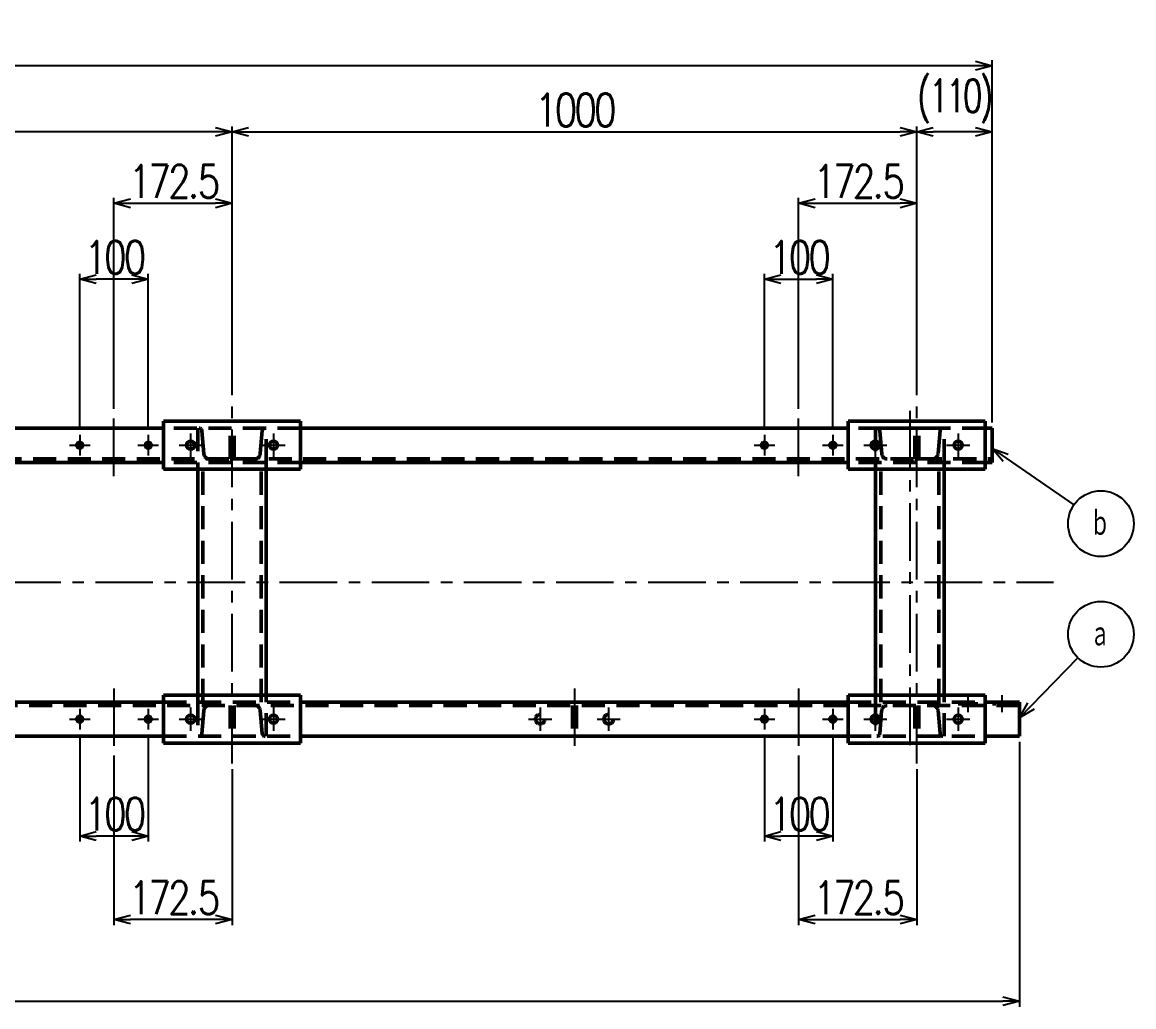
# Model space of a CAD drawing. Header units: millimetres. Extents: x -527 to 6375, y -3679 to 2790.
# Drawn here: x 2753 to 4377, y 1353 to 2790 of the extents above; entities that cross this region are included whole.
import ezdxf

# ---------------------------------------------------------------- set-up
doc = ezdxf.new("R2010")
doc.units = ezdxf.units.MM
doc.header["$LTSCALE"] = 2.648819
doc.linetypes.add('CENTER', pattern=[50.8, 31.75, -6.35, 6.35, -6.35])
doc.linetypes.add('DASHED', pattern=[19.05, 12.7, -6.35])
doc.layers.add('NoLayerName_001', color=7, linetype='Continuous')
doc.styles.get("Standard").update_dxf_attribs({"font": 'txt', "bigfont": 'extfont2'})
doc.dimstyles.get("Standard").update_dxf_attribs({"dimtxt": 2.5, "dimasz": 2.5, "dimexe": 1.25, "dimexo": 0.625, "dimtad": 1, "dimdec": 3, "dimzin": 0, "dimdsep": 46, "dimtxsty": 'Standard', "dimcen": 2.5, "dimadec": 0, "dimazin": 0, "dimtfac": 0.75, "dimtdec": 3, "dimtmove": 0, "dimatfit": 3, "dimfxl": 1, "dimarcsym": 0})

# ---------------------------------------------------------------- blocks, each defined once
blk = doc.blocks.new('_OPEN30')
at = {"color": 0, "linetype": 'ByBlock', "lineweight": -2}
for p, q in [((-1, 0.267949), (0, 0)), ((0, 0), (-1, -0.267949)), ((0, 0), (-1, 0))]:
    blk.add_line(p, q, dxfattribs=at)
blk = doc.blocks.new('*D286')
at = {"layer": 'Defpoints', "color": 0}
for p in [(3937.5, 2415.1), (3837.5, 2187.7), (3937.5, 2187.7)]:
    blk.add_point(p, dxfattribs=at)
at = {"layer": 'NoLayerName_001', "color": 0, "linetype": 'Continuous', "lineweight": 25}
for p, q in [((3837.5, 2195.7), (3837.5, 2423.1)), ((3937.5, 2195.7), (3937.5, 2423.1)), ((3861.5, 2415.1), (3913.5, 2415.1))]:
    blk.add_line(p, q, dxfattribs=at)
at = {"layer": 'NoLayerName_001', "color": 0, "lineweight": 25, "xscale": 24, "yscale": 24, "zscale": 24, "rotation": 180}
blk.add_blockref('_OPEN30', (3837.5, 2415.1), dxfattribs=at)
at = {"layer": 'NoLayerName_001', "color": 0, "lineweight": 25, "xscale": 24, "yscale": 24, "zscale": 24}
blk.add_blockref('_OPEN30', (3937.5, 2415.1), dxfattribs=at)
at = {"layer": 'NoLayerName_001', "color": 2, "lineweight": 50, "insert": (3887.5, 2447.1), "char_height": 48, "attachment_point": 5}
blk.add_mtext('\\W0.8000;\\T0.8750;100', dxfattribs=at)
blk = doc.blocks.new('*D287')
at = {"layer": 'Defpoints', "color": 0}
for p in [(2837.5, 2415.1), (2837.5, 2187.7), (2937.5, 2187.7)]:
    blk.add_point(p, dxfattribs=at)
at = {"layer": 'NoLayerName_001', "color": 0, "linetype": 'Continuous', "lineweight": 25}
for p, q in [((2837.5, 2195.7), (2837.5, 2423.1)), ((2937.5, 2195.7), (2937.5, 2423.1)), ((2913.5, 2415.1), (2861.5, 2415.1))]:
    blk.add_line(p, q, dxfattribs=at)
at = {"layer": 'NoLayerName_001', "color": 0, "lineweight": 25, "xscale": 24, "yscale": 24, "zscale": 24, "rotation": 180}
blk.add_blockref('_OPEN30', (2837.5, 2415.1), dxfattribs=at)
at = {"layer": 'NoLayerName_001', "color": 0, "lineweight": 25, "xscale": 24, "yscale": 24, "zscale": 24}
blk.add_blockref('_OPEN30', (2937.5, 2415.1), dxfattribs=at)
at = {"layer": 'NoLayerName_001', "color": 2, "lineweight": 50, "insert": (2887.5, 2447.1), "char_height": 48, "attachment_point": 5}
blk.add_mtext('\\W0.8000;\\T0.8750;100', dxfattribs=at)
blk = doc.blocks.new('*D291')
at = {"layer": 'Defpoints', "color": 0}
for p in [(3060, 2526), (3060, 2237.7), (2887.5, 2217.7)]:
    blk.add_point(p, dxfattribs=at)
at = {"layer": 'NoLayerName_001', "color": 0, "linetype": 'Continuous', "lineweight": 25}
for p, q in [((2887.5, 2225.7), (2887.5, 2534)), ((3060, 2245.7), (3060, 2534)), ((2911.5, 2526), (3036, 2526))]:
    blk.add_line(p, q, dxfattribs=at)
at = {"layer": 'NoLayerName_001', "color": 0, "lineweight": 25, "xscale": 24, "yscale": 24, "zscale": 24, "rotation": 180}
blk.add_blockref('_OPEN30', (2887.5, 2526), dxfattribs=at)
at = {"layer": 'NoLayerName_001', "color": 0, "lineweight": 25, "xscale": 24, "yscale": 24, "zscale": 24}
blk.add_blockref('_OPEN30', (3060, 2526), dxfattribs=at)
at = {"layer": 'NoLayerName_001', "color": 2, "lineweight": 50, "insert": (2973.8, 2558), "char_height": 48, "attachment_point": 5}
blk.add_mtext('\\W0.8000;\\T0.8750;172.5', dxfattribs=at)
blk = doc.blocks.new('*D297')
at = {"layer": 'Defpoints', "color": 0}
for p in [(2837.5, 1757.7), (2937.5, 1757.7), (2837.5, 1602)]:
    blk.add_point(p, dxfattribs=at)
at = {"layer": 'NoLayerName_001', "color": 0, "linetype": 'Continuous', "lineweight": 25}
for p, q in [((2837.5, 1749.7), (2837.5, 1594)), ((2937.5, 1749.7), (2937.5, 1594)), ((2913.5, 1602), (2861.5, 1602))]:
    blk.add_line(p, q, dxfattribs=at)
at = {"layer": 'NoLayerName_001', "color": 0, "lineweight": 25, "xscale": 24, "yscale": 24, "zscale": 24, "rotation": 180}
blk.add_blockref('_OPEN30', (2837.5, 1602), dxfattribs=at)
at = {"layer": 'NoLayerName_001', "color": 0, "lineweight": 25, "xscale": 24, "yscale": 24, "zscale": 24}
blk.add_blockref('_OPEN30', (2937.5, 1602), dxfattribs=at)
at = {"layer": 'NoLayerName_001', "color": 2, "lineweight": 50, "insert": (2887.5, 1634), "char_height": 48, "attachment_point": 5}
blk.add_mtext('\\W0.8000;\\T0.8750;100', dxfattribs=at)
blk = doc.blocks.new('*D298')
at = {"layer": 'Defpoints', "color": 0}
for p in [(3837.5, 1757.7), (3937.5, 1757.7), (3837.5, 1602)]:
    blk.add_point(p, dxfattribs=at)
at = {"layer": 'NoLayerName_001', "color": 0, "linetype": 'Continuous', "lineweight": 25}
for p, q in [((3837.5, 1749.7), (3837.5, 1594)), ((3937.5, 1749.7), (3937.5, 1594)), ((3913.5, 1602), (3861.5, 1602))]:
    blk.add_line(p, q, dxfattribs=at)
at = {"layer": 'NoLayerName_001', "color": 0, "lineweight": 25, "xscale": 24, "yscale": 24, "zscale": 24, "rotation": 180}
blk.add_blockref('_OPEN30', (3837.5, 1602), dxfattribs=at)
at = {"layer": 'NoLayerName_001', "color": 0, "lineweight": 25, "xscale": 24, "yscale": 24, "zscale": 24}
blk.add_blockref('_OPEN30', (3937.5, 1602), dxfattribs=at)
at = {"layer": 'NoLayerName_001', "color": 2, "lineweight": 50, "insert": (3887.5, 1634), "char_height": 48, "attachment_point": 5}
blk.add_mtext('\\W0.8000;\\T0.8750;100', dxfattribs=at)
blk = doc.blocks.new('*D299')
at = {"layer": 'Defpoints', "color": 0}
for p in [(3887.5, 1727.7), (4060, 1707.7), (4060, 1480)]:
    blk.add_point(p, dxfattribs=at)
at = {"layer": 'NoLayerName_001', "color": 0, "linetype": 'Continuous', "lineweight": 25}
for p, q in [((3887.5, 1719.7), (3887.5, 1472)), ((4060, 1699.7), (4060, 1472)), ((3911.5, 1480), (4036, 1480))]:
    blk.add_line(p, q, dxfattribs=at)
at = {"layer": 'NoLayerName_001', "color": 0, "lineweight": 25, "xscale": 24, "yscale": 24, "zscale": 24, "rotation": 180}
blk.add_blockref('_OPEN30', (3887.5, 1480), dxfattribs=at)
at = {"layer": 'NoLayerName_001', "color": 0, "lineweight": 25, "xscale": 24, "yscale": 24, "zscale": 24}
blk.add_blockref('_OPEN30', (4060, 1480), dxfattribs=at)
at = {"layer": 'NoLayerName_001', "color": 2, "lineweight": 50, "insert": (3973.8, 1512), "char_height": 48, "attachment_point": 5}
blk.add_mtext('\\W0.8000;\\T0.8750;172.5', dxfattribs=at)
blk = doc.blocks.new('*D300')
at = {"layer": 'Defpoints', "color": 0}
for p in [(2887.5, 1727.7), (3060, 1707.7), (2887.5, 1480)]:
    blk.add_point(p, dxfattribs=at)
at = {"layer": 'NoLayerName_001', "color": 0, "linetype": 'Continuous', "lineweight": 25}
for p, q in [((2887.5, 1719.7), (2887.5, 1472)), ((3060, 1699.7), (3060, 1472)), ((3036, 1480), (2911.5, 1480))]:
    blk.add_line(p, q, dxfattribs=at)
at = {"layer": 'NoLayerName_001', "color": 0, "lineweight": 25, "xscale": 24, "yscale": 24, "zscale": 24, "rotation": 180}
blk.add_blockref('_OPEN30', (2887.5, 1480), dxfattribs=at)
at = {"layer": 'NoLayerName_001', "color": 0, "lineweight": 25, "xscale": 24, "yscale": 24, "zscale": 24}
blk.add_blockref('_OPEN30', (3060, 1480), dxfattribs=at)
at = {"layer": 'NoLayerName_001', "color": 2, "lineweight": 50, "insert": (2973.8, 1512), "char_height": 48, "attachment_point": 5}
blk.add_mtext('\\W0.8000;\\T0.8750;172.5', dxfattribs=at)
blk = doc.blocks.new('*D306')
at = {"layer": 'Defpoints', "color": 0}
for p in [(4060, 2526), (4060, 2237.7), (3887.5, 2217.7)]:
    blk.add_point(p, dxfattribs=at)
at = {"layer": 'NoLayerName_001', "color": 0, "linetype": 'Continuous', "lineweight": 25}
for p, q in [((3887.5, 2225.7), (3887.5, 2534)), ((4060, 2245.7), (4060, 2534)), ((3911.5, 2526), (4036, 2526))]:
    blk.add_line(p, q, dxfattribs=at)
at = {"layer": 'NoLayerName_001', "color": 0, "lineweight": 25, "xscale": 24, "yscale": 24, "zscale": 24, "rotation": 180}
blk.add_blockref('_OPEN30', (3887.5, 2526), dxfattribs=at)
at = {"layer": 'NoLayerName_001', "color": 0, "lineweight": 25, "xscale": 24, "yscale": 24, "zscale": 24}
blk.add_blockref('_OPEN30', (4060, 2526), dxfattribs=at)
at = {"layer": 'NoLayerName_001', "color": 2, "lineweight": 50, "insert": (3973.8, 2558), "char_height": 48, "attachment_point": 5}
blk.add_mtext('\\W0.8000;\\T0.8750;172.5', dxfattribs=at)
blk = doc.blocks.new('*D308')
at = {"layer": 'Defpoints', "color": 0}
for p in [(-50, 1747.7), (4210, 1747.7), (4210, 1360.7)]:
    blk.add_point(p, dxfattribs=at)
at = {"layer": 'NoLayerName_001', "color": 0, "linetype": 'Continuous', "lineweight": 25}
for p, q in [((-50, 1739.7), (-50, 1352.7)), ((4210, 1739.7), (4210, 1352.7)), ((-26, 1360.7), (4186, 1360.7))]:
    blk.add_line(p, q, dxfattribs=at)
at = {"layer": 'NoLayerName_001', "color": 0, "lineweight": 25, "xscale": 24, "yscale": 24, "zscale": 24, "rotation": 180}
blk.add_blockref('_OPEN30', (-50, 1360.7), dxfattribs=at)
at = {"layer": 'NoLayerName_001', "color": 0, "lineweight": 25, "xscale": 24, "yscale": 24, "zscale": 24}
blk.add_blockref('_OPEN30', (4210, 1360.7), dxfattribs=at)
at = {"layer": 'NoLayerName_001', "color": 2, "lineweight": 50, "insert": (2080, 1392.7), "char_height": 48, "attachment_point": 5}
blk.add_mtext('\\W0.8000;\\T0.8750;4260', dxfattribs=at)
blk = doc.blocks.new('*D315')
at = {"layer": 'Defpoints', "color": 0}
for p in [(2060, 2630.3), (2060, 2237.7), (3060, 2237.7)]:
    blk.add_point(p, dxfattribs=at)
at = {"layer": 'NoLayerName_001', "color": 0, "linetype": 'Continuous', "lineweight": 25}
for p, q in [((2060, 2245.7), (2060, 2638.3)), ((3036, 2630.3), (2084, 2630.3)), ((3060, 2245.7), (3060, 2638.3))]:
    blk.add_line(p, q, dxfattribs=at)
at = {"layer": 'NoLayerName_001', "color": 0, "lineweight": 25, "xscale": 24, "yscale": 24, "zscale": 24, "rotation": 180}
blk.add_blockref('_OPEN30', (2060, 2630.3), dxfattribs=at)
at = {"layer": 'NoLayerName_001', "color": 0, "lineweight": 25, "xscale": 24, "yscale": 24, "zscale": 24}
blk.add_blockref('_OPEN30', (3060, 2630.3), dxfattribs=at)
at = {"layer": 'NoLayerName_001', "color": 2, "lineweight": 50, "insert": (2560, 2662.3), "char_height": 48, "attachment_point": 5}
blk.add_mtext('\\W0.8000;\\T0.8750;1000', dxfattribs=at)
blk = doc.blocks.new('*D316')
at = {"layer": 'Defpoints', "color": 0}
for p in [(4060, 2630.3), (3060, 2237.7), (4060, 2237.7)]:
    blk.add_point(p, dxfattribs=at)
at = {"layer": 'NoLayerName_001', "color": 0, "linetype": 'Continuous', "lineweight": 25}
for p, q in [((3060, 2245.7), (3060, 2638.3)), ((3084, 2630.3), (4036, 2630.3)), ((4060, 2245.7), (4060, 2638.3))]:
    blk.add_line(p, q, dxfattribs=at)
at = {"layer": 'NoLayerName_001', "color": 0, "lineweight": 25, "xscale": 24, "yscale": 24, "zscale": 24, "rotation": 180}
blk.add_blockref('_OPEN30', (3060, 2630.3), dxfattribs=at)
at = {"layer": 'NoLayerName_001', "color": 0, "lineweight": 25, "xscale": 24, "yscale": 24, "zscale": 24}
blk.add_blockref('_OPEN30', (4060, 2630.3), dxfattribs=at)
at = {"layer": 'NoLayerName_001', "color": 2, "lineweight": 50, "insert": (3560, 2662.3), "char_height": 48, "attachment_point": 5}
blk.add_mtext('\\W0.8000;\\T0.8750;1000', dxfattribs=at)
blk = doc.blocks.new('*D317')
at = {"layer": 'Defpoints', "color": 0}
for p in [(4060, 2630.3), (4060, 2630.3), (4170, 2197.7)]:
    blk.add_point(p, dxfattribs=at)
at = {"layer": 'NoLayerName_001', "color": 0, "linetype": 'Continuous', "lineweight": 25}
for p, q in [((4060, 2638.3), (4060, 2638.3)), ((4146, 2630.3), (4084, 2630.3)), ((4170, 2205.7), (4170, 2638.3))]:
    blk.add_line(p, q, dxfattribs=at)
at = {"layer": 'NoLayerName_001', "color": 0, "lineweight": 25, "xscale": 24, "yscale": 24, "zscale": 24, "rotation": 180}
blk.add_blockref('_OPEN30', (4060, 2630.3), dxfattribs=at)
at = {"layer": 'NoLayerName_001', "color": 0, "lineweight": 25, "xscale": 24, "yscale": 24, "zscale": 24}
blk.add_blockref('_OPEN30', (4170, 2630.3), dxfattribs=at)
at = {"layer": 'NoLayerName_001', "color": 2, "lineweight": 50, "insert": (4115, 2674.9), "char_height": 48, "attachment_point": 5}
blk.add_mtext('\\W0.7000;\\T0.8571;(110)', dxfattribs=at)
blk = doc.blocks.new('*D318')
at = {"layer": 'Defpoints', "color": 0}
for p in [(-50, 2726.9), (-50, 2197.7), (4170, 2197.7)]:
    blk.add_point(p, dxfattribs=at)
at = {"layer": 'NoLayerName_001', "color": 0, "linetype": 'Continuous', "lineweight": 25}
for p, q in [((-50, 2205.7), (-50, 2734.9)), ((4170, 2205.7), (4170, 2734.9)), ((4146, 2726.9), (-26, 2726.9))]:
    blk.add_line(p, q, dxfattribs=at)
at = {"layer": 'NoLayerName_001', "color": 0, "lineweight": 25, "xscale": 24, "yscale": 24, "zscale": 24}
for p, rotation in [((-50, 2726.9), 180), ((4170, 2726.9), 360)]:
    blk.add_blockref('_OPEN30', p, dxfattribs=dict(at, rotation=rotation))
at = {"layer": 'NoLayerName_001', "color": 2, "lineweight": 50, "insert": (2060, 2758.9), "char_height": 48, "attachment_point": 5}
blk.add_mtext('\\W0.8000;\\T0.8750;4220', dxfattribs=at)
blk = doc.blocks.new('JZB_0078')
at = {"layer": 'NoLayerName_001', "color": 3, "linetype": 'DASHED', "lineweight": 50}
for p, q in [((0, 45), (0, 0)), ((6, 37.7), (0, 37.7)), ((6, 45), (6, 0))]:
    blk.add_line(p, q, dxfattribs=at)
blk = doc.blocks.new('JZB_0079')
at = {"layer": 'NoLayerName_001', "color": 3, "linetype": 'DASHED', "lineweight": 50}
for p, q in [((0, 45), (0, 0)), ((6, 37.7), (0, 37.7)), ((6, 45), (6, 0))]:
    blk.add_line(p, q, dxfattribs=at)
blk = doc.blocks.new('JZB_0080')
at = {"layer": 'NoLayerName_001', "color": 7, "linetype": 'Continuous', "lineweight": 50}
for p, q in [((0, 0), (0, 70)), ((0, 70), (200, 70)), ((200, 70), (200, 0)), ((200, 0), (0, 0))]:
    blk.add_line(p, q, dxfattribs=at)
blk = doc.blocks.new('JZB_0081')
at = {"layer": 'NoLayerName_001', "color": 7, "linetype": 'Continuous', "lineweight": 50}
for p, q in [((0, 0), (0, 70)), ((0, 70), (200, 70)), ((200, 70), (200, 0)), ((200, 0), (0, 0))]:
    blk.add_line(p, q, dxfattribs=at)
blk = doc.blocks.new('JZB_0082')
at = {"layer": 'NoLayerName_001', "color": 3, "linetype": 'DASHED', "lineweight": 50}
for p, q in [((0, 45), (0, 0)), ((6, 37.7), (0, 37.7)), ((6, 45), (6, 0))]:
    blk.add_line(p, q, dxfattribs=at)
blk = doc.blocks.new('JZB_0083')
at = {"layer": 'NoLayerName_001', "color": 7, "linetype": 'Continuous', "lineweight": 50}
for p, q in [((0, 0), (0, 70)), ((0, 70), (200, 70)), ((200, 70), (200, 0)), ((200, 0), (0, 0))]:
    blk.add_line(p, q, dxfattribs=at)
blk = doc.blocks.new('JZB_0084')
at = {"layer": 'NoLayerName_001', "color": 7, "linetype": 'Continuous', "lineweight": 50}
for p, q in [((0, 0), (0, 70)), ((0, 70), (200, 70)), ((200, 70), (200, 0)), ((200, 0), (0, 0))]:
    blk.add_line(p, q, dxfattribs=at)
blk = doc.blocks.new('JZB_0085')
at = {"layer": 'NoLayerName_001', "color": 3, "linetype": 'DASHED', "lineweight": 50}
for p, q in [((0, 0), (0, 45)), ((6, 0), (6, 45)), ((6, 7.3), (0, 7.3)), ((6, 0), (0, 0))]:
    blk.add_line(p, q, dxfattribs=at)
blk = doc.blocks.new('JZB_0086')
at = {"layer": 'NoLayerName_001', "color": 3, "linetype": 'DASHED', "lineweight": 50}
for p, q in [((0, 0), (0, 45)), ((6, 0), (6, 45)), ((6, 7.3), (0, 7.3)), ((6, 0), (0, 0))]:
    blk.add_line(p, q, dxfattribs=at)
blk = doc.blocks.new('JZB_0101')
at = {"layer": 'NoLayerName_001', "color": 3, "linetype": 'DASHED', "lineweight": 50}
for p, q in [((0, 50), (0, 0)), ((100, 0), (100, 50)), ((8.8, 12.3), (5.9, 46.3)), ((94.1, 46.3), (91.2, 12.3))]:
    blk.add_line(p, q, dxfattribs=at)
for centre, radius, start, end in [((1.9, 46), 4, 5, 90), ((98.1, 46), 4, 90, 175), ((16.8, 13), 8, 185, 270), ((83.2, 13), 8, 270, 355)]:
    blk.add_arc(centre, radius, start, end, dxfattribs=at)
blk = doc.blocks.new('JZB_0102')
at = {"layer": 'NoLayerName_001', "color": 3, "linetype": 'DASHED', "lineweight": 50}
for p, q in [((0, 50), (0, 0)), ((100, 0), (100, 50)), ((5.9, 3.7), (8.8, 37.7)), ((91.2, 37.7), (94.1, 3.7))]:
    blk.add_line(p, q, dxfattribs=at)
for centre, radius, start, end in [((16.8, 37), 8, 90, 175), ((83.2, 37), 8, 5, 90), ((1.9, 4), 4, 270, 355), ((98.1, 4), 4, 185, 270)]:
    blk.add_arc(centre, radius, start, end, dxfattribs=at)
blk = doc.blocks.new('JZB_0103')
at = {"layer": 'NoLayerName_001', "color": 3, "linetype": 'DASHED', "lineweight": 50}
for p, q in [((0, 50), (0, 0)), ((100, 0), (100, 50)), ((8.8, 12.3), (5.9, 46.3)), ((94.1, 46.3), (91.2, 12.3))]:
    blk.add_line(p, q, dxfattribs=at)
for centre, radius, start, end in [((1.9, 46), 4, 5, 90), ((98.1, 46), 4, 90, 175), ((16.8, 13), 8, 185, 270), ((83.2, 13), 8, 270, 355)]:
    blk.add_arc(centre, radius, start, end, dxfattribs=at)
blk = doc.blocks.new('JZB_0104')
at = {"layer": 'NoLayerName_001', "color": 3, "linetype": 'DASHED', "lineweight": 50}
for p, q in [((0, 50), (0, 0)), ((100, 0), (100, 50)), ((5.9, 3.7), (8.8, 37.7)), ((91.2, 37.7), (94.1, 3.7))]:
    blk.add_line(p, q, dxfattribs=at)
for centre, radius, start, end in [((16.8, 37), 8, 90, 175), ((83.2, 37), 8, 5, 90), ((1.9, 4), 4, 270, 355), ((98.1, 4), 4, 185, 270)]:
    blk.add_arc(centre, radius, start, end, dxfattribs=at)
blk = doc.blocks.new('JZB_0109')
at = {"layer": 'NoLayerName_001', "color": 3, "linetype": 'DASHED', "lineweight": 50}
for p, q in [((0, 340), (0, 350)), ((7.5, 0), (7.5, 350)), ((92.5, 0), (92.5, 350)), ((100, 340), (100, 350)), ((0, 0), (0, 10)), ((100, 0), (100, 10))]:
    blk.add_line(p, q, dxfattribs=at)
at = {"layer": 'NoLayerName_001', "color": 7, "linetype": 'Continuous', "lineweight": 50}
for p, q in [((0, 10), (0, 340)), ((100, 10), (100, 340))]:
    blk.add_line(p, q, dxfattribs=at)
blk = doc.blocks.new('JZB_0110')
at = {"layer": 'NoLayerName_001', "color": 3, "linetype": 'DASHED', "lineweight": 50}
for p, q in [((0, 340), (0, 350)), ((7.5, 0), (7.5, 350)), ((92.5, 0), (92.5, 350)), ((100, 340), (100, 350)), ((0, 0), (0, 10)), ((100, 0), (100, 10))]:
    blk.add_line(p, q, dxfattribs=at)
at = {"layer": 'NoLayerName_001', "color": 7, "linetype": 'Continuous', "lineweight": 50}
for p, q in [((0, 10), (0, 340)), ((100, 10), (100, 340))]:
    blk.add_line(p, q, dxfattribs=at)
blk = doc.blocks.new('JZB_0112')
at = {"layer": 'NoLayerName_001', "color": 7, "linetype": 'Continuous', "lineweight": 50}
for p, q in [((3010, 50), (2210, 50)), ((4010, 50), (3210, 50)), ((4220, 50), (4210, 50)), ((4220, 50), (4220, 0)), ((3010, 0), (2210, 0)), ((4010, 0), (3210, 0)), ((4220, 0), (4210, 0))]:
    blk.add_line(p, q, dxfattribs=at)
at = {"layer": 'NoLayerName_001', "color": 3, "linetype": 'DASHED', "lineweight": 50}
for p, q in [((3210, 50), (3010, 50)), ((4210, 50), (4010, 50)), ((2113, 5), (3107, 5)), ((3210, 0), (3010, 0)), ((3113, 5), (4107, 5)), ((4210, 0), (4010, 0)), ((4113, 5), (4220, 5))]:
    blk.add_line(p, q, dxfattribs=at)
blk = doc.blocks.new('JZB_0117')
at = {"layer": 'NoLayerName_001', "color": 7, "linetype": 'Continuous', "lineweight": 50}
for p, q in [((2210, 50), (3010, 50)), ((3210, 50), (4010, 50)), ((4210, 50), (4260, 50)), ((4260, 0), (4260, 50)), ((2210, 0), (3010, 0)), ((3210, 0), (4010, 0)), ((4210, 0), (4260, 0))]:
    blk.add_line(p, q, dxfattribs=at)
at = {"layer": 'NoLayerName_001', "color": 3, "linetype": 'DASHED', "lineweight": 50}
for p, q in [((3010, 50), (3210, 50)), ((4010, 50), (4210, 50)), ((4173, 50), (4173, 45)), ((4197, 45), (4197, 50)), ((4223, 50), (4223, 45)), ((4247, 45), (4247, 50)), ((4260, 45), (0, 45)), ((4010, 0), (4210, 0)), ((3010, 0), (3210, 0))]:
    blk.add_line(p, q, dxfattribs=at)
blk = doc.blocks.new('JZB_0118')
at = {"layer": 'NoLayerName_001', "color": 4, "linetype": 'CENTER', "lineweight": 25}
for p, q in [((17, 34), (17, 0)), ((0, 17), (34, 17))]:
    blk.add_line(p, q, dxfattribs=at)
at = {"layer": 'NoLayerName_001', "color": 3, "linetype": 'Continuous', "lineweight": 25}
blk.add_circle((17, 17), 7, dxfattribs=at)
at = {"layer": 'NoLayerName_001', "color": 7, "linetype": 'Continuous', "lineweight": 50}
blk.add_circle((17, 17), 5.9, dxfattribs=at)
blk = doc.blocks.new('JZB_0119')
at = {"layer": 'NoLayerName_001', "color": 4, "linetype": 'CENTER', "lineweight": 25}
for p, q in [((17, 34), (17, 0)), ((0, 17), (34, 17))]:
    blk.add_line(p, q, dxfattribs=at)
at = {"layer": 'NoLayerName_001', "color": 3, "linetype": 'Continuous', "lineweight": 25}
blk.add_circle((17, 17), 7, dxfattribs=at)
at = {"layer": 'NoLayerName_001', "color": 7, "linetype": 'Continuous', "lineweight": 50}
blk.add_circle((17, 17), 5.9, dxfattribs=at)
blk = doc.blocks.new('JZB_0120')
at = {"layer": 'NoLayerName_001', "color": 4, "linetype": 'CENTER', "lineweight": 25}
for p, q in [((17, 34), (17, 0)), ((0, 17), (34, 17))]:
    blk.add_line(p, q, dxfattribs=at)
at = {"layer": 'NoLayerName_001', "color": 3, "linetype": 'Continuous', "lineweight": 25}
blk.add_circle((17, 17), 7, dxfattribs=at)
at = {"layer": 'NoLayerName_001', "color": 7, "linetype": 'Continuous', "lineweight": 50}
blk.add_circle((17, 17), 5.9, dxfattribs=at)
blk = doc.blocks.new('JZB_0121')
at = {"layer": 'NoLayerName_001', "color": 4, "linetype": 'CENTER', "lineweight": 25}
for p, q in [((17, 34), (17, 0)), ((0, 17), (34, 17))]:
    blk.add_line(p, q, dxfattribs=at)
at = {"layer": 'NoLayerName_001', "color": 3, "linetype": 'Continuous', "lineweight": 25}
blk.add_circle((17, 17), 7, dxfattribs=at)
at = {"layer": 'NoLayerName_001', "color": 7, "linetype": 'Continuous', "lineweight": 50}
blk.add_circle((17, 17), 5.9, dxfattribs=at)
blk = doc.blocks.new('JZB_0122')
at = {"layer": 'NoLayerName_001', "color": 4, "linetype": 'CENTER', "lineweight": 25}
for p, q in [((17, 34), (17, 0)), ((0, 17), (34, 17))]:
    blk.add_line(p, q, dxfattribs=at)
at = {"layer": 'NoLayerName_001', "color": 3, "linetype": 'Continuous', "lineweight": 25}
blk.add_circle((17, 17), 7, dxfattribs=at)
at = {"layer": 'NoLayerName_001', "color": 7, "linetype": 'Continuous', "lineweight": 50}
blk.add_circle((17, 17), 5.9, dxfattribs=at)
blk = doc.blocks.new('JZB_0123')
at = {"layer": 'NoLayerName_001', "color": 4, "linetype": 'CENTER', "lineweight": 25}
for p, q in [((17, 34), (17, 0)), ((0, 17), (34, 17))]:
    blk.add_line(p, q, dxfattribs=at)
at = {"layer": 'NoLayerName_001', "color": 3, "linetype": 'Continuous', "lineweight": 25}
blk.add_circle((17, 17), 7, dxfattribs=at)
at = {"layer": 'NoLayerName_001', "color": 7, "linetype": 'Continuous', "lineweight": 50}
blk.add_circle((17, 17), 5.9, dxfattribs=at)
blk = doc.blocks.new('JZB_0124')
at = {"layer": 'NoLayerName_001', "color": 4, "linetype": 'CENTER', "lineweight": 25}
for p, q in [((17, 34), (17, 0)), ((0, 17), (34, 17))]:
    blk.add_line(p, q, dxfattribs=at)
at = {"layer": 'NoLayerName_001', "color": 3, "linetype": 'Continuous', "lineweight": 25}
blk.add_circle((17, 17), 7, dxfattribs=at)
at = {"layer": 'NoLayerName_001', "color": 7, "linetype": 'Continuous', "lineweight": 50}
blk.add_circle((17, 17), 5.9, dxfattribs=at)
blk = doc.blocks.new('JZB_0125')
at = {"layer": 'NoLayerName_001', "color": 4, "linetype": 'CENTER', "lineweight": 25}
for p, q in [((17, 34), (17, 0)), ((0, 17), (34, 17))]:
    blk.add_line(p, q, dxfattribs=at)
at = {"layer": 'NoLayerName_001', "color": 3, "linetype": 'Continuous', "lineweight": 25}
blk.add_circle((17, 17), 7, dxfattribs=at)
at = {"layer": 'NoLayerName_001', "color": 7, "linetype": 'Continuous', "lineweight": 50}
blk.add_circle((17, 17), 5.9, dxfattribs=at)
blk = doc.blocks.new('JZB_0142')
at = {"layer": 'NoLayerName_001', "color": 4, "linetype": 'CENTER', "lineweight": 25}
for p, q in [((15, 30), (15, 0)), ((0, 15), (30, 15))]:
    blk.add_line(p, q, dxfattribs=at)
at = {"layer": 'NoLayerName_001', "color": 3, "linetype": 'Continuous', "lineweight": 25}
blk.add_circle((15, 15), 5, dxfattribs=at)
at = {"layer": 'NoLayerName_001', "color": 7, "linetype": 'Continuous', "lineweight": 50}
blk.add_circle((15, 15), 4.19, dxfattribs=at)
blk = doc.blocks.new('JZB_0143')
at = {"layer": 'NoLayerName_001', "color": 4, "linetype": 'CENTER', "lineweight": 25}
for p, q in [((15, 30), (15, 0)), ((0, 15), (30, 15))]:
    blk.add_line(p, q, dxfattribs=at)
at = {"layer": 'NoLayerName_001', "color": 3, "linetype": 'Continuous', "lineweight": 25}
blk.add_circle((15, 15), 5, dxfattribs=at)
at = {"layer": 'NoLayerName_001', "color": 7, "linetype": 'Continuous', "lineweight": 50}
blk.add_circle((15, 15), 4.19, dxfattribs=at)
blk = doc.blocks.new('JZB_0144')
at = {"layer": 'NoLayerName_001', "color": 4, "linetype": 'CENTER', "lineweight": 25}
for p, q in [((15, 30), (15, 0)), ((0, 15), (30, 15))]:
    blk.add_line(p, q, dxfattribs=at)
at = {"layer": 'NoLayerName_001', "color": 3, "linetype": 'Continuous', "lineweight": 25}
blk.add_circle((15, 15), 5, dxfattribs=at)
at = {"layer": 'NoLayerName_001', "color": 7, "linetype": 'Continuous', "lineweight": 50}
blk.add_circle((15, 15), 4.19, dxfattribs=at)
blk = doc.blocks.new('JZB_0146')
at = {"layer": 'NoLayerName_001', "color": 4, "linetype": 'CENTER', "lineweight": 25}
for p, q in [((15, 30), (15, 0)), ((0, 15), (30, 15))]:
    blk.add_line(p, q, dxfattribs=at)
at = {"layer": 'NoLayerName_001', "color": 3, "linetype": 'Continuous', "lineweight": 25}
blk.add_circle((15, 15), 5, dxfattribs=at)
at = {"layer": 'NoLayerName_001', "color": 7, "linetype": 'Continuous', "lineweight": 50}
blk.add_circle((15, 15), 4.19, dxfattribs=at)
blk = doc.blocks.new('JZB_0149')
at = {"layer": 'NoLayerName_001', "color": 4, "linetype": 'CENTER', "lineweight": 25}
for p, q in [((15, 30), (15, 0)), ((0, 15), (30, 15))]:
    blk.add_line(p, q, dxfattribs=at)
at = {"layer": 'NoLayerName_001', "color": 3, "linetype": 'Continuous', "lineweight": 25}
blk.add_circle((15, 15), 5, dxfattribs=at)
at = {"layer": 'NoLayerName_001', "color": 7, "linetype": 'Continuous', "lineweight": 50}
blk.add_circle((15, 15), 4.19, dxfattribs=at)
blk = doc.blocks.new('JZB_0153')
at = {"layer": 'NoLayerName_001', "color": 4, "linetype": 'CENTER', "lineweight": 25}
for p, q in [((15, 30), (15, 0)), ((0, 15), (30, 15))]:
    blk.add_line(p, q, dxfattribs=at)
at = {"layer": 'NoLayerName_001', "color": 3, "linetype": 'Continuous', "lineweight": 25}
blk.add_circle((15, 15), 5, dxfattribs=at)
at = {"layer": 'NoLayerName_001', "color": 7, "linetype": 'Continuous', "lineweight": 50}
blk.add_circle((15, 15), 4.19, dxfattribs=at)
blk = doc.blocks.new('JZB_0154')
at = {"layer": 'NoLayerName_001', "color": 4, "linetype": 'CENTER', "lineweight": 25}
for p, q in [((15, 30), (15, 0)), ((0, 15), (30, 15))]:
    blk.add_line(p, q, dxfattribs=at)
at = {"layer": 'NoLayerName_001', "color": 3, "linetype": 'Continuous', "lineweight": 25}
blk.add_circle((15, 15), 5, dxfattribs=at)
at = {"layer": 'NoLayerName_001', "color": 7, "linetype": 'Continuous', "lineweight": 50}
blk.add_circle((15, 15), 4.19, dxfattribs=at)
blk = doc.blocks.new('JZB_0156')
at = {"layer": 'NoLayerName_001', "color": 4, "linetype": 'CENTER', "lineweight": 25}
for p, q in [((15, 30), (15, 0)), ((0, 15), (30, 15))]:
    blk.add_line(p, q, dxfattribs=at)
at = {"layer": 'NoLayerName_001', "color": 7, "linetype": 'Continuous', "lineweight": 25}
blk.add_circle((15, 15), 5, dxfattribs=at)
at = {"layer": 'NoLayerName_001', "color": 7, "linetype": 'Continuous', "lineweight": 50}
blk.add_circle((15, 15), 4.19, dxfattribs=at)
blk = doc.blocks.new('JZB_0164')
at = {"layer": 'NoLayerName_001', "color": 4, "linetype": 'CENTER', "lineweight": 25}
for p, q in [((17, 34), (17, 0)), ((0, 17), (34, 17))]:
    blk.add_line(p, q, dxfattribs=at)
at = {"layer": 'NoLayerName_001', "color": 3, "linetype": 'DASHED', "lineweight": 50}
blk.add_circle((17, 17), 7, dxfattribs=at)
blk = doc.blocks.new('JZB_0165')
at = {"layer": 'NoLayerName_001', "color": 4, "linetype": 'CENTER', "lineweight": 25}
for p, q in [((17, 34), (17, 0)), ((0, 17), (34, 17))]:
    blk.add_line(p, q, dxfattribs=at)
at = {"layer": 'NoLayerName_001', "color": 3, "linetype": 'DASHED', "lineweight": 50}
blk.add_circle((17, 17), 7, dxfattribs=at)
blk = doc.blocks.new('DIM_0008')
at = {"color": 3, "linetype": 'Continuous', "lineweight": 25}
for points in [[(16.1, 138.8), (0, 157.7), (23.4, 149.4)], [(0, 157.7), (119.5, 75.3)]]:
    blk.add_lwpolyline(points, dxfattribs=at)
blk.add_circle((159, 48), 48, dxfattribs=at)
at = {"color": 2, "linetype": 'Continuous', "lineweight": 50, "width": 0.666667}
blk.add_text('ｂ', height=40, dxfattribs=at).set_placement((143, 28))
blk = doc.blocks.new('DIM_0009')
at = {"color": 3, "linetype": 'Continuous', "lineweight": 25}
for points in [[(0, 0), (85.5, 87.4)], [(21.4, 12.7), (0, 0), (12.2, 21.7)]]:
    blk.add_lwpolyline(points, dxfattribs=at)
blk.add_circle((119, 121.8), 48, dxfattribs=at)
at = {"color": 2, "linetype": 'Continuous', "lineweight": 50, "width": 0.666667}
blk.add_text('ａ', height=40, dxfattribs=at).set_placement((103, 101.8))

msp = doc.modelspace()

# ---------------------------------------------------------------- linework, layer by layer
at = {"layer": 'NoLayerName_001', "color": 4, "linetype": 'CENTER', "lineweight": 25}
for p, q in [((3060, 1707.6675), (3060, 2237.6675)), ((4060, 1707.6675), (4060, 2237.6675)), ((2887.5, 2127.6675), (2887.5, 2217.6675)), ((3887.5, 2127.6675), (3887.5, 2217.6675)), ((4050, 2222.6675), (4050, 1722.6675)), ((-100, 1972.6675), (4260, 1972.6675)), ((2887.5, 1817.6675), (2887.5, 1727.6675)), ((3560, 1817.6675), (3560, 1727.6675)), ((3887.5, 1817.6675), (3887.5, 1727.6675)), ((4135, 1782.6675), (4135, 1807.6675)), ((4185, 1782.6675), (4185, 1807.6675))]:
    msp.add_line(p, q, dxfattribs=at)
at = {"layer": 'NoLayerName_001', "color": 7, "linetype": 'Continuous', "lineweight": 50}
msp.add_line((4000, 2197.6675), (4100, 2197.6675), dxfattribs=at)

# ---------------------------------------------------------------- block references
at = {"layer": 'NoLayerName_001'}
for name, p in [('JZB_0112', (-50, 2147.6675)), ('JZB_0084', (2960, 2137.6675)), ('JZB_0103', (3010, 2147.6675)), ('JZB_0085', (3057, 2152.6675)), ('JZB_0083', (3960, 2137.6675)), ('JZB_0101', (4000, 2147.6675)), ('JZB_0086', (4057, 2152.6675)), ('JZB_0143', (2822.5, 2157.6675)), ('JZB_0142', (2922.5, 2157.6675)), ('JZB_0124', (2982.5, 2155.6675)), ('JZB_0125', (3103.5, 2155.6675)), ('JZB_0144', (3822.5, 2157.6675)), ('JZB_0146', (3922.5, 2157.6675)), ('JZB_0122', (3982.5, 2155.6675)), ('JZB_0123', (4103.5, 2155.6675)), ('JZB_0110', (3010, 1797.6675)), ('JZB_0109', (4000, 1797.6675)), ('JZB_0081', (2960, 1737.6675)), ('JZB_0080', (3960, 1737.6675)), ('JZB_0117', (-50, 1747.6675)), ('JZB_0156', (2822.5, 1757.6675)), ('JZB_0153', (2922.5, 1757.6675)), ('JZB_0120', (2982.5, 1755.6675)), ('JZB_0104', (3010, 1747.6675)), ('JZB_0079', (3057, 1747.6675)), ('JZB_0121', (3103.5, 1755.6675)), ('JZB_0164', (3493, 1755.6675)), ('JZB_0078', (3557, 1747.6675)), ('JZB_0165', (3593, 1755.6675)), ('JZB_0154', (3822.5, 1757.6675)), ('JZB_0149', (3922.5, 1757.6675)), ('JZB_0118', (3982.5, 1755.6675)), ('JZB_0102', (4000, 1747.6675)), ('JZB_0082', (4057, 1747.6675)), ('JZB_0119', (4103.5, 1755.6675))]:
    msp.add_blockref(name, p, dxfattribs=at)
at = {"layer": 'NoLayerName_001', "color": 3, "linetype": 'Continuous', "lineweight": 25}
for name, p in [('DIM_0008', (4170, 2010.1208)), ('DIM_0009', (4210, 1774.7825))]:
    msp.add_blockref(name, p, dxfattribs=at)

# ---------------------------------------------------------------- dimensions: what is measured, and where the dimension line sits
at = {"layer": 'NoLayerName_001', "color": 3, "linetype": 'Continuous', "lineweight": 50}
for base, p1, p2, text, override, picture, middle in [((-50, 2726.8729), (4170, 2197.6675), (-50, 2197.6675), '\\W0.8000;\\T0.8750;<>', {"dimtxt": 48, "dimasz": 24, "dimexe": 8, "dimexo": 8, "dimgap": 8, "dimzin": 8, "dimblk": 'OPEN30', "dimclrd": 0, "dimclre": 0, "dimclrt": 2, "dimtp": 0, "dimtm": 0, "dimlwd": 25, "dimlwe": 25}, '*D318', (2060, 2726.8729)), ((4060, 2630.3105), (4170, 2197.6675), (4060, 2630.3105), '\\W0.7000;\\T0.8571;<>', {"dimtxt": 48, "dimasz": 24, "dimexe": 8, "dimexo": 8, "dimgap": 8, "dimzin": 8, "dimpost": '(<>)', "dimblk": 'OPEN30', "dimclrd": 0, "dimclre": 0, "dimclrt": 2, "dimtp": 0, "dimtm": 0, "dimlwd": 25, "dimlwe": 25}, '*D317', (4115, 2630.3105)), ((2060, 2630.3105), (3060, 2237.6675), (2060, 2237.6675), '\\W0.8000;\\T0.8750;<>', {"dimtxt": 48, "dimasz": 24, "dimexe": 8, "dimexo": 8, "dimgap": 8, "dimzin": 8, "dimblk": 'OPEN30', "dimclrd": 0, "dimclre": 0, "dimclrt": 2, "dimtp": 0, "dimtm": 0, "dimlwd": 25, "dimlwe": 25}, '*D315', (2560, 2630.3105)), ((2837.5, 2415.0769), (2937.5, 2187.6675), (2837.5, 2187.6675), '\\W0.8000;\\T0.8750;<>', {"dimtxt": 48, "dimasz": 24, "dimexe": 8, "dimexo": 8, "dimgap": 8, "dimzin": 8, "dimblk": 'OPEN30', "dimclrd": 0, "dimclre": 0, "dimclrt": 2, "dimtp": 0, "dimtm": 0, "dimlwd": 25, "dimlwe": 25}, '*D287', (2887.5, 2415.0769)), ((2837.5, 1602.0332), (2937.5, 1757.6675), (2837.5, 1757.6675), '\\W0.8000;\\T0.8750;<>', {"dimtxt": 48, "dimasz": 24, "dimexe": 8, "dimexo": 8, "dimgap": 8, "dimzin": 8, "dimblk": 'OPEN30', "dimclrd": 0, "dimclre": 0, "dimclrt": 2, "dimtp": 0, "dimtm": 0, "dimlwd": 25, "dimlwe": 25}, '*D297', (2887.5, 1602.0332)), ((3837.5, 1602.0332), (3937.5, 1757.6675), (3837.5, 1757.6675), '\\W0.8000;\\T0.8750;<>', {"dimtxt": 48, "dimasz": 24, "dimexe": 8, "dimexo": 8, "dimgap": 8, "dimzin": 8, "dimblk": 'OPEN30', "dimclrd": 0, "dimclre": 0, "dimclrt": 2, "dimtp": 0, "dimtm": 0, "dimlwd": 25, "dimlwe": 25}, '*D298', (3887.5, 1602.0332)), ((2887.5, 1479.9505), (3060, 1707.6675), (2887.5, 1727.6675), '\\W0.8000;\\T0.8750;<>', {"dimtxt": 48, "dimasz": 24, "dimexe": 8, "dimexo": 8, "dimgap": 8, "dimzin": 8, "dimblk": 'OPEN30', "dimclrd": 0, "dimclre": 0, "dimclrt": 2, "dimtp": 0, "dimtm": 0, "dimlwd": 25, "dimlwe": 25}, '*D300', (2973.75, 1479.9505))]:
    dim = msp.add_linear_dim(base=base, p1=p1, p2=p2, angle=180, text=text, dimstyle='Standard', override=override, dxfattribs=at)
    dim.commit()
    dim.dimension.update_dxf_attribs({"geometry": picture, "text_midpoint": middle, "dimtype": 160})
for base, p1, p2, picture, middle in [((4060, 2630.3105), (3060, 2237.6675), (4060, 2237.6675), '*D316', (3560, 2630.3105)), ((3060, 2525.9652), (2887.5, 2217.6675), (3060, 2237.6675), '*D291', (2973.75, 2525.9652)), ((4060, 2525.9652), (3887.5, 2217.6675), (4060, 2237.6675), '*D306', (3973.75, 2525.9652)), ((3937.5, 2415.0769), (3837.5, 2187.6675), (3937.5, 2187.6675), '*D286', (3887.5, 2415.0769)), ((4210, 1360.6643), (-50, 1747.6675), (4210, 1747.6675), '*D308', (2080, 1360.6643)), ((4060, 1479.9505), (3887.5, 1727.6675), (4060, 1707.6675), '*D299', (3973.75, 1479.9505))]:
    dim = msp.add_linear_dim(base=base, p1=p1, p2=p2, text='\\W0.8000;\\T0.8750;<>', dimstyle='Standard', override={"dimtxt": 48, "dimasz": 24, "dimexe": 8, "dimexo": 8, "dimgap": 8, "dimzin": 8, "dimblk": 'OPEN30', "dimclrd": 0, "dimclre": 0, "dimclrt": 2, "dimtp": 0, "dimtm": 0, "dimlwd": 25, "dimlwe": 25}, dxfattribs=at)
    dim.commit()
    dim.dimension.update_dxf_attribs({"geometry": picture, "text_midpoint": middle, "dimtype": 160})

doc.saveas('drawing.dxf')
